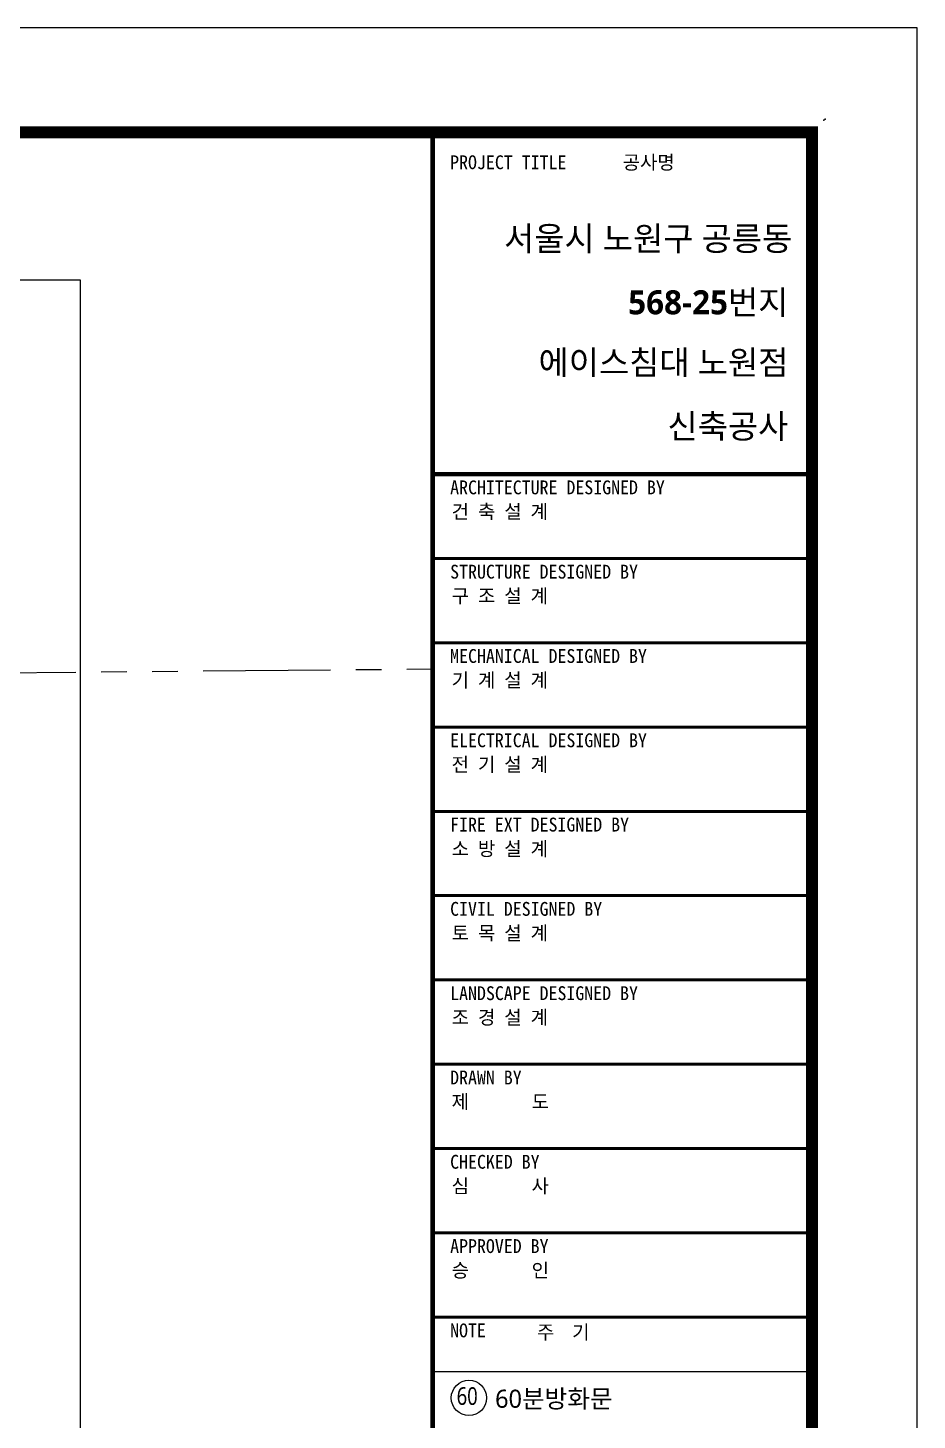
# Model space of a CAD drawing. Header units: millimetres. Extents: x 63000 to 126000, y 0 to 44550.
# Drawn here: x 114917 to 126000, y 27209 to 44550 of the extents above; entities that cross this region are included whole.
import ezdxf
from ezdxf.enums import TextEntityAlignment as Align

# ---------------------------------------------------------------- set-up
doc = ezdxf.new("R2010")
doc.units = ezdxf.units.MM
doc.header["$LTSCALE"] = 100
doc.linetypes.add('PHANTOM2', pattern=[31.750000000000004, 15.875, -3.175, 3.175, -3.175, 3.175, -3.175])
for name, color, linetype in [('A-TITLE', 2, 'Continuous'), ('FOR', 4, 'Continuous'), ('TEX', 3, 'Continuous'), ('TEXT', 3, 'Continuous'), ('대지경계선', 2, 'PHANTOM2'), ('방화문', 7, 'Continuous'), ('새로운 블럭$0$FOR', 4, 'Continuous')]:
    doc.layers.add(name, color=color, linetype=linetype)
doc.styles.add('돋음체', font='')
doc.styles.add('맑은 고딕', font='')
doc.styles.add('맑은고딕', font='')
doc.styles.add('새로운 블럭$0$돋음체', font='')
doc.styles.add('울릉도L', font='')
doc.styles.get('돋음체').set_extended_font_data('DotumChe')
doc.styles.get('맑은 고딕').set_extended_font_data('Malgun Gothic', bold=True)
doc.styles.get('맑은고딕').set_extended_font_data('Malgun Gothic')
doc.styles.get('새로운 블럭$0$돋음체').set_extended_font_data('DotumChe')
doc.styles.get('울릉도L').set_extended_font_data('Malgun Gothic')

# ---------------------------------------------------------------- blocks, each defined once
blk = doc.blocks.new('A$C0DB842BB')
for p in [(61837.96394705796, 43399.55780932401), (61852.25803501927, 43413.65843251674)]:
    blk.add_point(p)
at = {"layer": 'FOR', "color": 9}
blk.add_line((56963.10009984695, 27816.99296517391), (61687.90663948678, 27816.99296517391), dxfattribs=at)
at = {"layer": 'FOR', "color": 1}
blk.add_lwpolyline([(62999.99710626923, 0.0004614689387381), (62999.99710626923, 44550.0005029561), (-0.0029524266719818, 44550.0005029561), (-0.0029524266719818, 0.0004614689387381)], close=True, dxfattribs=at)
at = {"layer": 'FOR', "color": 7, "const_width": 150}
blk.add_lwpolyline([(61688.1001042577, 43249.50050174678), (2187.399548039073, 43249.50050174678), (2187.399548039073, 1749.922461817972), (61688.1001042577, 1749.922461817972)], close=True, dxfattribs=at)
at = {"layer": 'FOR', "color": 7}
for points, const_width in [([(56963.10009984695, 1749.922461817972), (56963.10009984695, 43249.50050174678)], 56.25), ([(56963.10009984695, 38991.53541604523), (61687.90663948678, 38991.53541604523)], 56.25), ([(56963.10009984695, 37941.57840723731), (61687.90663948678, 37941.57840723731)], 37.5), ([(56963.10009984695, 36891.62139843544), (61687.90663948678, 36891.62139843544)], 37.5), ([(56963.10009984695, 35841.66438962752), (61687.90663948678, 35841.66438962752)], 37.5), ([(56963.10009984695, 34791.7073808224), (61687.90663948678, 34791.7073808224)], 37.5), ([(56963.10009984695, 33741.75037201448), (61687.90663948678, 33741.75037201448)], 37.5), ([(56963.10009984695, 32691.79336320935), (61687.90663948678, 32691.79336320935)], 37.5), ([(56963.10009984695, 31641.83635439817), (61687.90663948678, 31641.83635439817)], 37.5), ([(56963.10009984695, 30591.87934559305), (61687.90663948678, 30591.87934559305)], 37.5), ([(56963.10009984695, 29541.92233678513), (61687.90663948678, 29541.92233678513)], 37.5), ([(56963.10009984695, 28491.96532798), (61687.90663948678, 28491.96532798)], 37.5)]:
    blk.add_lwpolyline(points, dxfattribs=dict(at, const_width=const_width))
for s, style, p in [('공사명', '돋음체', (59329.83334940695, 42788.08900092123)), ('건 축 설 계', '새로운 블럭$0$돋음체', (57198.12205071771, 38438.94841126958)), ('구 조 설 계', '새로운 블럭$0$돋음체', (57198.12205071771, 37388.99140246166)), ('기 계 설 계', '새로운 블럭$0$돋음체', (57198.12205071771, 36339.03439365654)), ('전 기 설 계', '새로운 블럭$0$돋음체', (57198.12205071771, 35289.07738484536)), ('소 방 설 계', '새로운 블럭$0$돋음체', (57198.12205071771, 34239.12037604023)), ('토 목 설 계', '새로운 블럭$0$돋음체', (57198.12205071771, 33189.16336723231)), ('조 경 설 계', '새로운 블럭$0$돋음체', (57198.12205071771, 32139.20635842718)), ('제       도', '새로운 블럭$0$돋음체', (57198.12205071771, 31089.24934961926)), ('심       사', '새로운 블럭$0$돋음체', (57198.12205071771, 30039.2923408174)), ('승       인', '새로운 블럭$0$돋음체', (57198.12205071771, 28989.33533200948)), ('주  기', '새로운 블럭$0$돋음체', (58261.12819953286, 28218.83727570949))]:
    blk.add_text(s, height=172.5000001606531, dxfattribs=dict(style=style)).set_placement(p)
at = {"layer": 'A-TITLE', "style": '맑은 고딕'}
for s, p in [('서울시 노원구 공릉동', (61443.05769450986, 41685.51342821401)), ('568-25번지', (61394.94328430318, 40891.74856995885)), ('에이스침대 노원점', (61394.94328430318, 40141.74856995885)), ('신축공사', (61394.5651409002, 39347.98371170368))]:
    blk.add_text(s, height=300, dxfattribs=at).set_placement(p, align=Align.BOTTOM_RIGHT)
at = {"layer": 'FOR', "color": 7, "linetype": 'Continuous', "style": '돋음체', "width": 0.9999999953433871}
blk.add_text('PROJECT TITLE', height=172.5000001606531, dxfattribs=at).set_placement((57179.53676401102, 42789.54121875298))
at = {"layer": '새로운 블럭$0$FOR', "color": 7, "linetype": 'Continuous', "style": '새로운 블럭$0$돋음체', "width": 0.9999999955296517}
for s, p in [('ARCHITECTURE DESIGNED BY', (57179.53676293814, 38740.40752254892)), ('STRUCTURE DESIGNED BY', (57179.53676293814, 37690.45051374426)), ('MECHANICAL DESIGNED BY', (57179.53676293814, 36640.49350493588)), ('ELECTRICAL DESIGNED BY', (57179.53676293814, 35590.53649613355)), ('FIRE EXT DESIGNED BY', (57179.53676293814, 34540.57948732609)), ('CIVIL DESIGNED BY', (57179.53676293814, 33490.6224785205)), ('LANDSCAPE DESIGNED BY', (57179.53676293814, 32440.66546971305)), ('DRAWN BY', (57179.53676293814, 31390.70846090745)), ('CHECKED BY', (57179.53676293814, 30340.75145209674)), ('APPROVED BY', (57179.53676293814, 29290.7944432972)), ('NOTE', (57179.53676293814, 28240.83743448695))]:
    blk.add_text(s, height=172.5000001606531, dxfattribs=at).set_placement(p)

msp = doc.modelspace()

# ---------------------------------------------------------------- linework, layer by layer
at = {"layer": 'Defpoints', "color": 26}
msp.add_lwpolyline([(115575.2498859688, 41409.14093280176), (69575.24988596883, 41409.14093280176), (69575.24988596883, 3309.140932801762), (115575.2498859688, 3309.140932801762)], close=True, dxfattribs=at)
at = {"layer": '대지경계선', "color": 6, "linetype": 'PHANTOM2'}
msp.add_lwpolyline([(107577.0004000736, 36455.83233981452), (119963.1001585429, 36564.99090815953)], dxfattribs=at)
at = {"layer": '방화문'}
msp.add_circle((120414.2183298083, 27486.54839605128), 220.0000000052963, dxfattribs=at)

# ---------------------------------------------------------------- block references
at = {"layer": 'TEXT'}
msp.add_blockref('A$C0DB842BB', (63000.00005869591, 0), dxfattribs=at)

# ---------------------------------------------------------------- texts
at = {"layer": 'TEX', "color": 7, "style": '맑은고딕'}
msp.add_text('60분방화문', height=225, dxfattribs=at).set_placement((120740.1468266787, 27475.83509506536), align=Align.MIDDLE_LEFT)
at = {"layer": '방화문', "style": '울릉도L', "width": 0.8}
msp.add_text('60', height=220, dxfattribs=at).set_placement((120261.2947657191, 27333.2648139566), align=Align.BOTTOM_LEFT)

doc.saveas('drawing.dxf')
